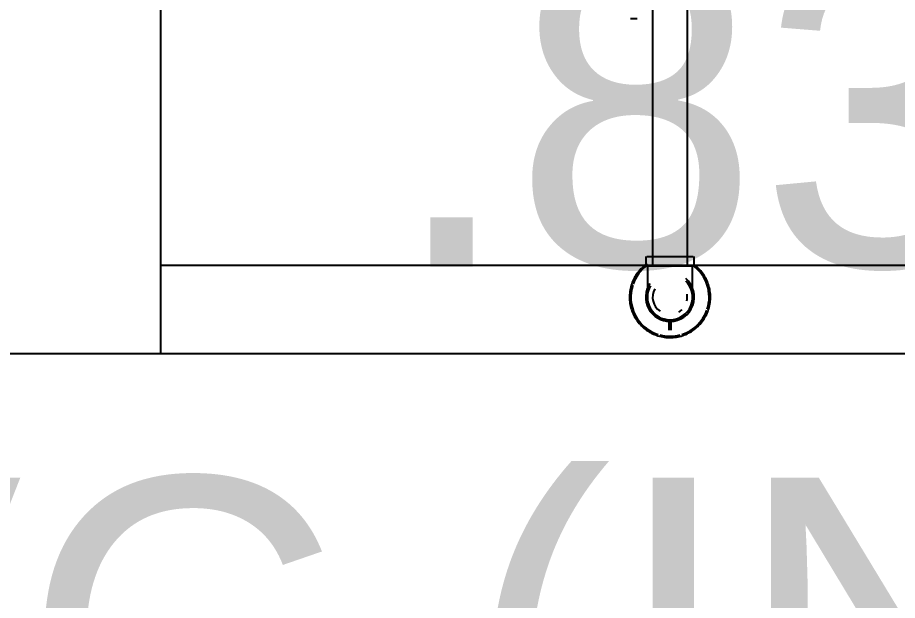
# Model space of a CAD drawing. Extents: x 15525 to 50715, y -3252 to 56414.
# Drawn here: x 38145 to 38992, y 31506 to 32067 of the extents above; entities that cross this region are included whole.
import ezdxf

# ---------------------------------------------------------------- set-up
doc = ezdxf.new("R2010")
doc.units = 0
doc.header["$MEASUREMENT"] = 0
for name, color, linetype in [('A-Wall__Brick', 7, 'CONTINUOUS'), ('H-Fixtures__Sink', 252, 'CONTINUOUS'), ('RM$', 7, 'CONTINUOUS'), ('RM$TXT', 4, 'CONTINUOUS')]:
    doc.layers.add(name, color=color, linetype=linetype)
doc.styles.add('Arial', font='arial.ttf')

msp = doc.modelspace()

# ---------------------------------------------------------------- linework, layer by layer
at = {"layer": 'A-Wall__Brick'}
for q in [(38282.62, 32632.12), (38144.62, 31743.12)]:
    msp.add_line((38282.62, 31743.12), q, dxfattribs=at)
at = {"layer": 'H-Fixtures__Sink'}
for p, q in [((38755.92, 32399.69), (38755.92, 31827.27)), ((38789.32, 31827.27), (38789.32, 32399.69)), ((38734.52, 32065.72), (38740.87, 32065.72)), ((38749.23, 31836.8), (38749.23, 31827.27)), ((38750.37, 31836.8), (38772.62, 31836.8)), ((38772.62, 31836.8), (38794.86, 31836.8)), ((38796.01, 31827.27), (38796.01, 31836.8)), ((38772.62, 31827.27), (38750.37, 31827.27)), ((38794.86, 31827.27), (38772.62, 31827.27)), ((38771.82, 31770.8), (38771.82, 31774.46)), ((38771.82, 31770.8), (38771.82, 31774.46)), ((38771.82, 31770.19), (38771.82, 31770.8)), ((38771.82, 31770.19), (38771.82, 31770.8)), ((38771.82, 31768.85), (38771.82, 31770.19)), ((38773.41, 31770.19), (38771.82, 31770.19)), ((38771.82, 31768.85), (38771.82, 31770.19)), ((38771.82, 31770.19), (38773.41, 31770.19)), ((38771.82, 31767.82), (38771.82, 31768.85)), ((38771.82, 31767.82), (38771.82, 31768.85)), ((38773.41, 31774.46), (38773.41, 31770.8)), ((38773.41, 31774.46), (38773.41, 31770.8)), ((38773.41, 31770.8), (38773.41, 31770.19)), ((38773.41, 31770.8), (38773.41, 31770.19)), ((38773.41, 31770.19), (38773.41, 31768.85)), ((38773.41, 31770.19), (38773.41, 31768.85)), ((38773.41, 31768.85), (38773.41, 31767.82)), ((38773.41, 31768.85), (38773.41, 31767.82)), ((38771.82, 31765.7), (38771.82, 31767.82)), ((38771.82, 31765.7), (38771.82, 31767.82)), ((38773.41, 31767.82), (38773.41, 31765.7)), ((38773.41, 31767.82), (38773.41, 31765.7))]:
    msp.add_line(p, q, dxfattribs=at)
at = {"layer": 'H-Fixtures__Sink', "flags": 128}
for points in [[(38750.6, 31829.71), (38749.36, 31828.83), (38748.13, 31827.88), (38746.94, 31826.87), (38745.79, 31825.82), (38744.68, 31824.73), (38743.62, 31823.59), (38742.6, 31822.41), (38741.64, 31821.19), (38740.72, 31819.93), (38739.85, 31818.64), (38739.03, 31817.31), (38738.27, 31815.95), (38737.57, 31814.56), (38736.92, 31813.15), (38736.32, 31811.71), (38735.79, 31810.24), (38735.31, 31808.76), (38734.89, 31807.26), (38734.54, 31805.74), (38734.24, 31804.22), (38734.01, 31802.68), (38733.84, 31801.13), (38733.73, 31799.57), (38733.68, 31798.02), (38733.69, 31796.46), (38733.77, 31794.9), (38733.91, 31793.35), (38734.11, 31791.81), (38734.37, 31790.27), (38734.69, 31788.75), (38735.08, 31787.24), (38735.52, 31785.75), (38736.03, 31784.27), (38736.59, 31782.82), (38737.21, 31781.39), (38737.88, 31779.99), (38738.62, 31778.61), (38739.4, 31777.27), (38740.24, 31775.96), (38741.13, 31774.68), (38742.08, 31773.44), (38743.07, 31772.24), (38744.1, 31771.08), (38745.19, 31769.96), (38746.31, 31768.88), (38747.48, 31767.85), (38748.69, 31766.87), (38749.94, 31765.94), (38751.23, 31765.06), (38752.54, 31764.23), (38753.89, 31763.45), (38755.27, 31762.73), (38756.68, 31762.06), (38758.12, 31761.46), (38759.57, 31760.9), (38761.05, 31760.41), (38762.55, 31759.98), (38764.06, 31759.61), (38765.59, 31759.3), (38767.12, 31759.04), (38768.67, 31758.86), (38770.22, 31758.73), (38771.78, 31758.66), (38772.62, 31758.65)], [(38750.83, 31827.27), (38750.83, 31826.08), (38750.83, 31824.9), (38750.83, 31823.72), (38750.83, 31822.54), (38750.83, 31821.38), (38750.83, 31820.22), (38750.83, 31819.07), (38750.83, 31817.94), (38750.83, 31816.82), (38750.83, 31815.72), (38750.83, 31814.63), (38750.83, 31813.57), (38750.83, 31812.53), (38750.83, 31811.51), (38750.83, 31810.52), (38750.83, 31809.55), (38750.83, 31808.61), (38750.83, 31807.7), (38750.83, 31806.83), (38750.83, 31805.98), (38750.83, 31805.17), (38750.83, 31804.4), (38750.83, 31803.66), (38750.83, 31802.96), (38750.83, 31802.3), (38750.83, 31801.68), (38750.83, 31801.1), (38750.83, 31800.56), (38750.83, 31800.07), (38750.83, 31799.61), (38750.83, 31799.21), (38750.83, 31798.84), (38750.83, 31798.52), (38750.83, 31798.25), (38750.83, 31798.03), (38750.83, 31797.85), (38750.83, 31797.72), (38750.83, 31797.63), (38750.83, 31797.6)], [(38772.62, 31758.65), (38774.18, 31758.69), (38775.73, 31758.78), (38777.28, 31758.93), (38778.82, 31759.15), (38780.35, 31759.43), (38781.87, 31759.77), (38783.38, 31760.17), (38784.87, 31760.63), (38786.34, 31761.15), (38787.78, 31761.73), (38789.2, 31762.36), (38790.6, 31763.06), (38791.97, 31763.8), (38793.3, 31764.6), (38794.61, 31765.46), (38795.87, 31766.36), (38797.1, 31767.32), (38798.3, 31768.32), (38799.45, 31769.37), (38800.55, 31770.47), (38801.62, 31771.6), (38802.63, 31772.78), (38803.6, 31774), (38804.52, 31775.26), (38805.39, 31776.56), (38806.2, 31777.88), (38806.96, 31779.24), (38807.67, 31780.63), (38808.32, 31782.05), (38808.91, 31783.49), (38809.45, 31784.95), (38809.92, 31786.43), (38810.34, 31787.93), (38810.7, 31789.45), (38810.99, 31790.98), (38811.23, 31792.52), (38811.4, 31794.07), (38811.51, 31795.62), (38811.56, 31797.18), (38811.54, 31798.73), (38811.47, 31800.29), (38811.33, 31801.84), (38811.13, 31803.39), (38810.86, 31804.92), (38810.54, 31806.44), (38810.16, 31807.95), (38809.71, 31809.45), (38809.21, 31810.92), (38808.65, 31812.37), (38808.03, 31813.8), (38807.35, 31815.2), (38806.62, 31816.58), (38805.83, 31817.92), (38804.99, 31819.24), (38804.1, 31820.51), (38803.16, 31821.75), (38802.17, 31822.96), (38801.13, 31824.12), (38800.05, 31825.24), (38798.92, 31826.31), (38797.75, 31827.34), (38796.54, 31828.32), (38795.29, 31829.25)], [(38794.4, 31797.6), (38794.4, 31797.62), (38794.4, 31797.69), (38794.4, 31797.81), (38794.4, 31797.98), (38794.4, 31798.19), (38794.4, 31798.45), (38794.4, 31798.75), (38794.4, 31799.1), (38794.4, 31799.5), (38794.4, 31799.94), (38794.4, 31800.42), (38794.4, 31800.95), (38794.4, 31801.52), (38794.4, 31802.13), (38794.4, 31802.78), (38794.4, 31803.47), (38794.4, 31804.2), (38794.4, 31804.96), (38794.4, 31805.76), (38794.4, 31806.6), (38794.4, 31807.46), (38794.4, 31808.36), (38794.4, 31809.29), (38794.4, 31810.25), (38794.4, 31811.24), (38794.4, 31812.25), (38794.4, 31813.28), (38794.4, 31814.34), (38794.4, 31815.42), (38794.4, 31816.52), (38794.4, 31817.63), (38794.4, 31818.76), (38794.4, 31819.91), (38794.4, 31821.06), (38794.4, 31822.23), (38794.4, 31823.4), (38794.4, 31824.58), (38794.4, 31825.76), (38794.4, 31826.95), (38794.4, 31827.27)]]:
    msp.add_lwpolyline(points, dxfattribs=at)
at = {"layer": 'H-Fixtures__Sink'}
for radius, start, end in [(37.67, 126.92516, 160.58023), (37.67, 342.04593, 53.58227), (23.39, 145.87305, 270), (23.39, 270, 49.51037), (21.78, 270, 45), (37.67, 162.04593, 252.48187), (21.78, 150, 270), (16.7, 151.89244, 234.87437), (16.7, 347.29504, 9.3759), (16.7, 300.35783, 315), (37.67, 287.51813, 340.58022), (37.67, 254.96367, 270), (37.67, 270, 285.03633)]:
    msp.add_arc((38772.62, 31797.6), radius, start, end, dxfattribs=at)
at = {"layer": 'RM$', "flags": 128}
msp.add_lwpolyline([(41639.62, 36442.79), (39806.62, 36442.79), (39811.62, 31743.12), (32646.93, 31743.12), (31564.48, 31743.12), (31564.48, 28871.12), (31573.48, 28871.12), (31573.48, 28743.12), (30712.62, 28743.12), (30712.62, 26456.12), (31583.48, 26456.12), (31583.48, 23462.12)], dxfattribs=at)
at = {"layer": 'RM$'}
msp.add_lwpolyline([(38282.62, 32632.12), (39315.62, 32632.12), (39315.62, 31828.17), (38282.62, 31828.17)], close=True, dxfattribs=at)

# ---------------------------------------------------------------- texts
at = {"layer": 'RM$TXT', "insert": (38799.12, 30806.5), "char_height": 304.8, "attachment_point": 8, "style": 'Arial'}
msp.add_mtext('353B^M^JSTORES^M^JSTORE^M^J.83^M^J55-PVC (IND ENG)^M^J558-BIO INNOVATN HUB^M^J', dxfattribs=at)

doc.saveas('drawing.dxf')
